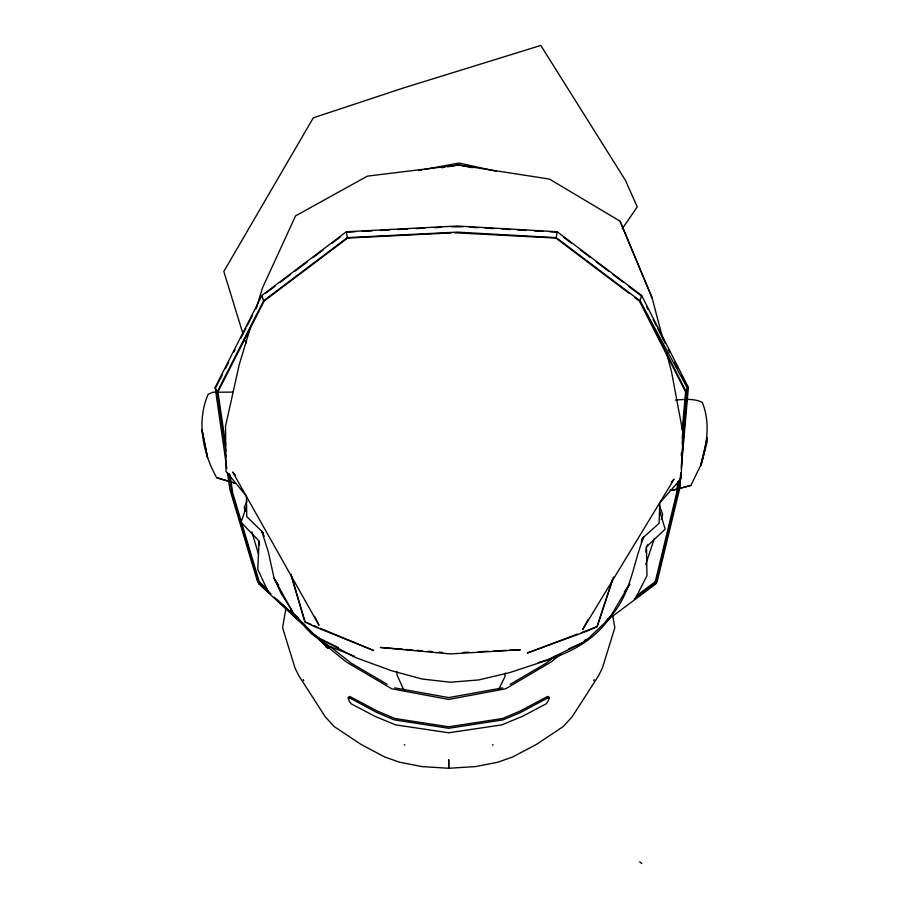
<?xml version="1.0" encoding="UTF-8"?>
<svg xmlns="http://www.w3.org/2000/svg" width="909" height="909" viewBox="0 0 909 909"><rect width="100%" height="100%" fill="white"/><g stroke="black" fill="none" stroke-linecap="round" stroke-linejoin="round"><path stroke-width="1.36" d="M246.566 506.302L241.044 522.266L259.042 541.025L257.781 569.318L268.848 593.316M679.262 480.77L678.466 490.633L679.466 489.519L680.932 472.737M681.273 455.409L681.5 452.591M682.17 444.126L686.318 391.995L687.397 388.154L688.386 387.45L641.595 295.436L557.137 231.75L457.113 226.023L346.386 231.75L261.928 295.436L215.138 387.45L226.852 468.544M680.796 472.623L679.466 489.519L657.207 581.385L655.469 584.237L605.439 621.517M681.341 465.59L687.397 388.154L639.947 300.777L556.217 237.647L457.113 232.125L347.306 237.647L263.587 300.777L217.206 391.995L225.807 451.012M678.398 481.929L677.41 493.167L655.469 584.237M682.239 438.365L686.318 391.995L639.947 300.777L641.595 295.436M679.614 479.259L678.091 491.894M682.841 442.513L687.42 390.222M681.307 468.544L688.386 387.45M677.682 481.6L676.682 492.803L654.855 583.589L634.414 598.815M682.261 429.764L685.602 391.938L639.368 301.004L634.857 297.607M645.81 552.161L646.469 546.764L647.935 544.468M556.217 237.647L557.137 231.75M505.461 673.012L504.813 676.966L498.746 689.329M285.915 608.507L282.585 627.801L295.107 668.251L298.811 675.671L325.24 716.769L334.16 726.552L361.134 744.494L384.757 757.004L399.63 762.242L422.083 766.594L448.705 768.275L475.327 766.594L497.78 762.242L512.653 757.004L536.276 744.494L563.25 726.552L572.17 716.769L598.599 675.671L602.303 668.251L614.825 627.801L612.677 615.393M659.582 568.443L660.57 564.341M666.854 538.367L667.842 534.265M547.888 697.885L548.07 697.158M661.32 519.539L662.65 514.346L659.252 505.109M251.02 325.547L239.181 364.884L225.512 426.196L226 471.351L246.407 496.121L246.748 516.596L263.428 532.935M256.327 307.912L262.565 287.733L295.55 215.887L367.452 176.119L458.625 164.983L549.445 179.073L620.04 221.171L652.117 297.982L662.911 339.057M645.742 564.489L654.344 538.469M613.518 577.022L597.088 626.676L586.248 631.391L527.322 653.026L577.34 634.141M612.53 579.658L597.088 626.676L581.294 632.641M246.918 501.029L244.26 507.54L245.146 511.472M593.668 680.727L594.168 679.648M680.091 488.269L690.885 485.417L701.646 463.317C707.054 443.581 710.247 421.992 702.35 402.437C694.362 398.256 684.091 399.449 675.41 400.074M635.061 599.27L646.958 575.658L646.469 546.764L665.195 529.174L659.627 510.926M215.853 387.393L222.25 374.826M225.443 368.543L228.636 362.259M233.749 352.215L235.022 349.704M240.771 338.387L245.885 328.331M247.168 325.82L252.282 315.775M255.474 309.492L256.747 306.969M641.209 541.764L643.686 537.128L659.082 523.3L659.82 502.847L681.068 478.748L683.091 433.638L671.546 371.917L666.502 352.749M588.1 619.518L582.703 629.528L674.046 479.191L671.251 482.327M314.412 635.289L327.956 647.81L328.91 647.481L328.126 648.049L325.729 646.56L327.956 647.81L328.433 647.026L316.991 636.459M654.855 583.589L656.014 581.692M538.014 662.593C566.318 655.082 594.009 641.743 610.518 616.541C630.96 594.338 632.971 563.921 643.686 537.128L641.743 539.094M622.267 228.738L637.243 206.866L625.415 180.277L540.798 45.45L403.971 87.798L313.31 117.818L223.819 271.484L243.01 333.921M624.256 591.941L629.744 584.033L609.166 618.745L588.793 637.993L582.749 642.663L545.957 660.638L509.54 672.649L478.554 679.955L450.341 682.216L422.231 679.046L391.518 670.728L355.487 657.537L319.286 638.379L313.173 633.516L293.425 613.609L274.086 578.249L268.36 552.024L261.633 530.913L264.212 536.287M585.612 639.538L582.749 642.663L568.682 648.901M560.637 654.275L550.899 662.104L505.643 688.806L448.705 699.453L391.768 688.806L346.511 662.104L330.285 649.049L325.433 644.004M554.979 656.23L546.15 663.206L510.244 684.318M265.871 293.13L274.848 286.346M280.461 282.12L290.573 274.495M295.061 271.109L307.412 261.792M313.026 257.565L323.127 249.941M332.115 243.169L339.966 237.249M636.368 595.838L655.48 581.59M645.958 589.782L648.208 588.1M607.155 619.12L610.564 616.586M492.417 745.016L493.167 744.766M669.956 489.917L672.649 490.224L690.885 485.417M672.649 490.224L677.614 488.917M418.901 170.517L421.662 169.994M424.423 169.483L458.931 163.029L495.973 171.21M502.7 687.874L448.705 697.601L394.699 687.874M441.854 167.745L444.649 167.29M447.444 166.824L458.625 164.983L472.396 167.699M346.704 232.159L355.203 231.727M362.282 231.363L372.19 230.863M380.678 230.431L389.177 229.988M397.665 229.557L407.573 229.045M416.061 228.613L424.56 228.182M434.468 227.67L441.547 227.307M451.455 226.807L462.726 226.83M451.5 232.897L347.624 238.067L264.155 301.004L217.921 391.938L225.705 445.171M454.307 232.749L555.899 238.067L629.21 293.357M462.999 652.446L468.601 652.185M478.395 651.73L488.19 651.264M493.792 651.003L506.381 650.412M509.188 650.276L520.38 649.753L450.296 653.923L380.382 647.469L402.789 649.253M232.556 392.097L218.205 392.222M215.513 392.222L212.82 392.222L208.127 394.392C196.333 421.481 202.741 452.705 216.683 477.702L234.817 483.111L216.683 477.702M469.748 227.227L478.179 227.704M485.201 228.102L493.621 228.579M502.052 229.057L510.472 229.534M517.494 229.932L525.925 230.409M534.344 230.886L542.775 231.363M549.797 231.761L556.819 232.159M405.584 649.481L412.595 650.037M416.788 650.367L422.39 650.81M427.991 651.264L432.195 651.594M439.195 652.151L442.001 652.378M404.244 744.766L404.982 745.016M354.328 656.162L329.547 646.413L311.719 634.028L305.174 627.21M311.469 624.631L304.992 621.926L290.835 574.488M314.059 625.71L317.957 627.324M320.547 628.403L373.656 650.537L315.503 626.994L304.992 621.926L291.039 574.431M319.286 638.379L338.239 647.503M387.166 684.318L351.26 663.206L330.285 646.64M325.729 646.56L328.126 648.049M563.557 237.249L571.409 243.169M580.397 249.941L590.498 257.565M596.111 261.792L608.462 271.109M612.95 274.495L623.063 282.12M628.676 286.346L641.027 295.664M639.652 861.777L641.777 863.55M259.099 581.715L267.416 589.407M290.278 610.575L298.584 618.279M268.121 591.282L258.645 581.692M277.484 599.94L304.515 624.926M227.466 472.737L229.886 489.519L257.452 581.385L259.201 584.237L308.162 629.505M266.78 590.043L270.927 593.884M282.324 604.462L285.437 607.348M290.619 612.155L292.698 614.075M303.061 623.688L305.129 625.608M318.604 638.107L322.752 641.947M269.098 592.35L259.804 583.589L232.67 492.803L230.011 474.589M274.257 597.213L306.276 627.38M316.605 637.107L327.956 647.81M235.363 475.248L232.681 472.021L318.979 625.233L314.559 616.336M278.62 585.169L274.086 578.249L280.972 593.145L292.584 611.371M646.776 306.969L648.049 309.492M653.162 319.536L656.355 325.82M657.639 328.331L665.308 343.42M668.501 349.704L669.774 352.215M674.887 362.259L678.08 368.543M681.284 374.826L687.67 387.393M303.242 679.648L303.742 680.727M215.138 387.45L217.206 391.995M403.926 690.272L397.142 675.217L396.619 671.24M620.04 221.171L652.117 297.982M251.873 531.924L258.531 554.229M261.928 295.436L263.587 300.777M245.1 340.705L245.93 343.42M259.201 584.237L231.954 493.167L229.079 473.498M349.34 697.158L349.511 697.885M346.386 231.75L347.306 237.647M216.467 391.574L216.865 394.37M221.921 429.218L222.319 432.002M223.739 441.763L224.137 444.546M225.557 454.307L225.955 457.091M259.042 541.025L259.497 545.218M548.07 697.158A5.34 1.148 -57.7 0 0 547.502 696.487L520.153 711.043L502.472 718.508L448.705 726.791L394.938 718.508L377.258 711.043L349.908 696.499A5.34 1.148 57.7 0 0 349.34 697.158M448.705 759.776L448.705 768.275L448.705 759.776M707.043 438.024L706.975 442.683L700.691 465.601L707.043 438.024M549.32 698.067L548.263 700.737A4.772 1.091 -56.4 0 1 546.139 703.85L522.255 716.44L501.836 724.871L448.705 732.779L395.563 724.871L375.156 716.44L351.272 703.861A4.772 1.102 56.4 0 1 349.136 700.737L348.079 698.067A5.329 1.148 57.7 0 1 348.658 697.396L376.905 712.52L394.267 719.86L448.705 728.291L503.143 719.86L520.505 712.52L548.741 697.408A5.329 1.148 -57.7 0 1 549.32 698.078M207.513 457.591L202.014 429.809L207.513 457.591"/></g></svg>
